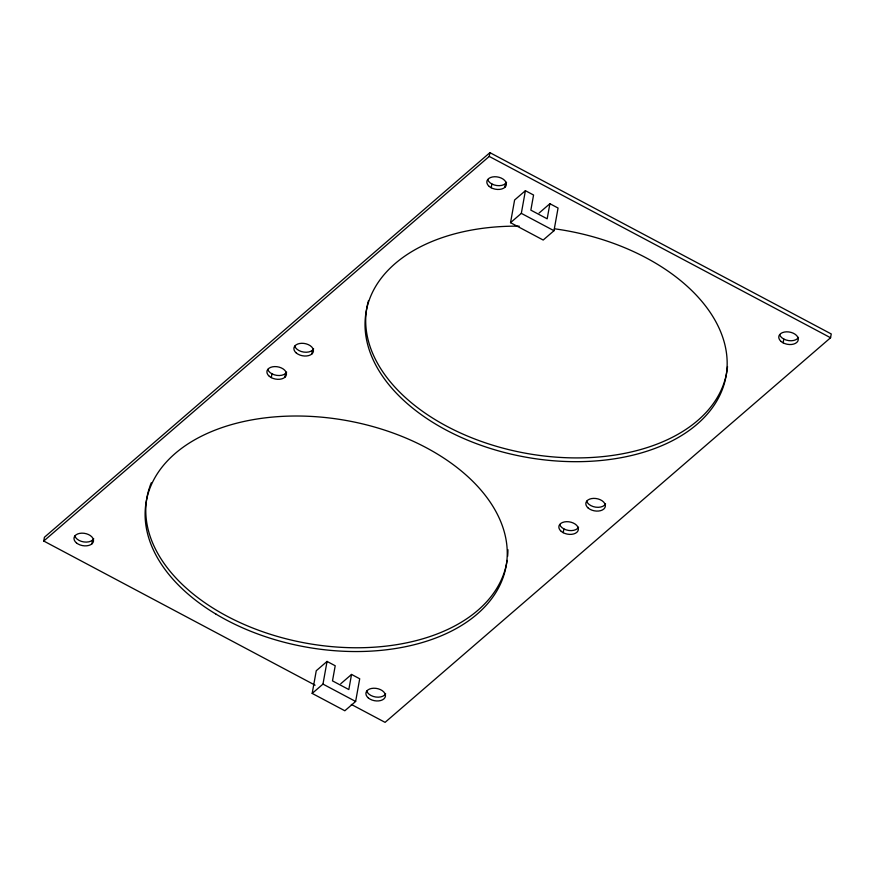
<?xml version="1.0" encoding="UTF-8"?>
<svg xmlns="http://www.w3.org/2000/svg" width="875" height="875" viewBox="0 0 875 875"><rect width="100%" height="100%" fill="white"/><g stroke="black" fill="none" stroke-linecap="round" stroke-linejoin="round"><path stroke-width="1.31" d="M315.12 685.191L43.75 541.034L44.428 537.25L489.923 152.644L831.25 333.966L830.572 337.75L385.077 722.356L351.302 704.419M91.919 543.856L92.597 540.072M271.294 377.617L271.972 373.833M284.856 377.289L285.534 373.516M311.839 353.992L312.517 350.219M312.178 693.416L316.258 670.742L327.053 661.423L335.213 665.766L332.489 680.881L348.83 689.555L351.542 674.439L359.712 678.77L355.633 701.455L344.837 710.763L312.178 693.416L322.973 684.097L327.053 661.423M43.75 541.034L489.245 156.428L489.923 152.644M491.203 187.753L491.881 183.98M504.766 187.436L505.444 183.662M510.53 222.677L514.609 200.003L525.405 190.684L533.564 195.027L530.852 210.142L547.181 218.816L549.894 203.7L558.064 208.042L553.984 230.716L543.189 240.034L510.53 222.677L521.325 213.358L525.405 190.684M563.216 532.689L563.894 528.916M783.125 342.836L783.803 339.062M539.109 213.019L549.894 203.7M340.747 683.758L351.542 674.439M489.245 156.428L830.572 337.75M521.325 213.358L553.984 230.716M322.973 684.097L355.633 701.455M578.572 527.242A9.877 6.223 10.2 0 1 568.695 530.458A9.877 6.223 10.2 0 1 559.705 524.486M605.555 503.945A9.877 6.223 10.2 0 1 595.678 507.161A9.877 6.223 10.2 0 1 586.688 501.189M286.65 372.159A9.877 6.223 10.2 0 1 276.773 375.375A9.877 6.223 10.2 0 1 267.772 369.403M313.633 348.862A9.877 6.223 10.2 0 1 303.756 352.089A9.877 6.223 10.2 0 1 294.755 346.106M385.645 693.798A9.877 6.223 10.2 0 1 375.769 697.025A9.877 6.223 10.2 0 1 366.767 691.042M506.559 182.306A9.877 6.223 10.2 0 1 496.683 185.522A9.877 6.223 10.2 0 1 487.692 179.55M798.492 337.389A9.877 6.223 10.2 0 1 788.616 340.605A9.877 6.223 10.2 0 1 779.614 334.622M93.723 538.716A9.877 6.223 10.2 0 1 83.847 541.942A9.877 6.223 10.2 0 1 74.845 535.959M507.117 560.394A182.82 115.052 10.2 0 1 300.223 642.031A182.82 115.052 10.2 0 1 149.395 487.878M149.822 486.598A182.82 115.052 10.2 0 1 151.266 482.803M507.938 549.686A182.82 115.052 10.2 0 1 507.609 556.402M727.519 366.548A182.82 115.052 10.2 0 1 525.35 453.184A182.82 115.052 10.2 0 1 368.517 300.595M554.498 228.791A182.82 115.052 10.2 0 1 704.583 417.102A182.82 115.052 10.2 0 1 397.414 394.264A182.82 115.052 10.2 0 1 519.203 226.166M296.341 353.041A9.877 6.223 10.2 0 0 312.955 352.647A9.877 6.223 10.2 0 0 301.711 343.295A9.877 6.223 10.2 0 0 296.341 353.041M781.2 341.556A9.877 6.223 10.2 0 0 797.803 341.163A9.877 6.223 10.2 0 0 786.57 331.822A9.877 6.223 10.2 0 0 781.2 341.556M489.267 186.473A9.877 6.223 10.2 0 0 505.881 186.08A9.877 6.223 10.2 0 0 494.637 176.739A9.877 6.223 10.2 0 0 489.267 186.473M588.263 508.113A9.877 6.223 10.2 0 0 604.877 507.719A9.877 6.223 10.2 0 0 593.633 498.378A9.877 6.223 10.2 0 0 588.263 508.113M269.358 376.337A9.877 6.223 10.2 0 0 285.972 375.944A9.877 6.223 10.2 0 0 274.728 366.592A9.877 6.223 10.2 0 0 269.358 376.337M561.28 531.409A9.877 6.223 10.2 0 0 577.894 531.016A9.877 6.223 10.2 0 0 566.65 521.675A9.877 6.223 10.2 0 0 561.28 531.409M368.353 697.977A9.877 6.223 10.2 0 0 384.967 697.583A9.877 6.223 10.2 0 0 373.723 688.231A9.877 6.223 10.2 0 0 368.353 697.977M76.431 542.894A9.877 6.223 10.2 0 0 93.034 542.5A9.877 6.223 10.2 0 0 81.802 533.159A9.877 6.223 10.2 0 0 76.431 542.894M216.048 614.163A182.82 115.052 10.2 0 0 505.728 568.116A182.82 115.052 10.2 0 0 256.769 419.048A182.82 115.052 10.2 0 0 216.048 614.163"/></g></svg>
